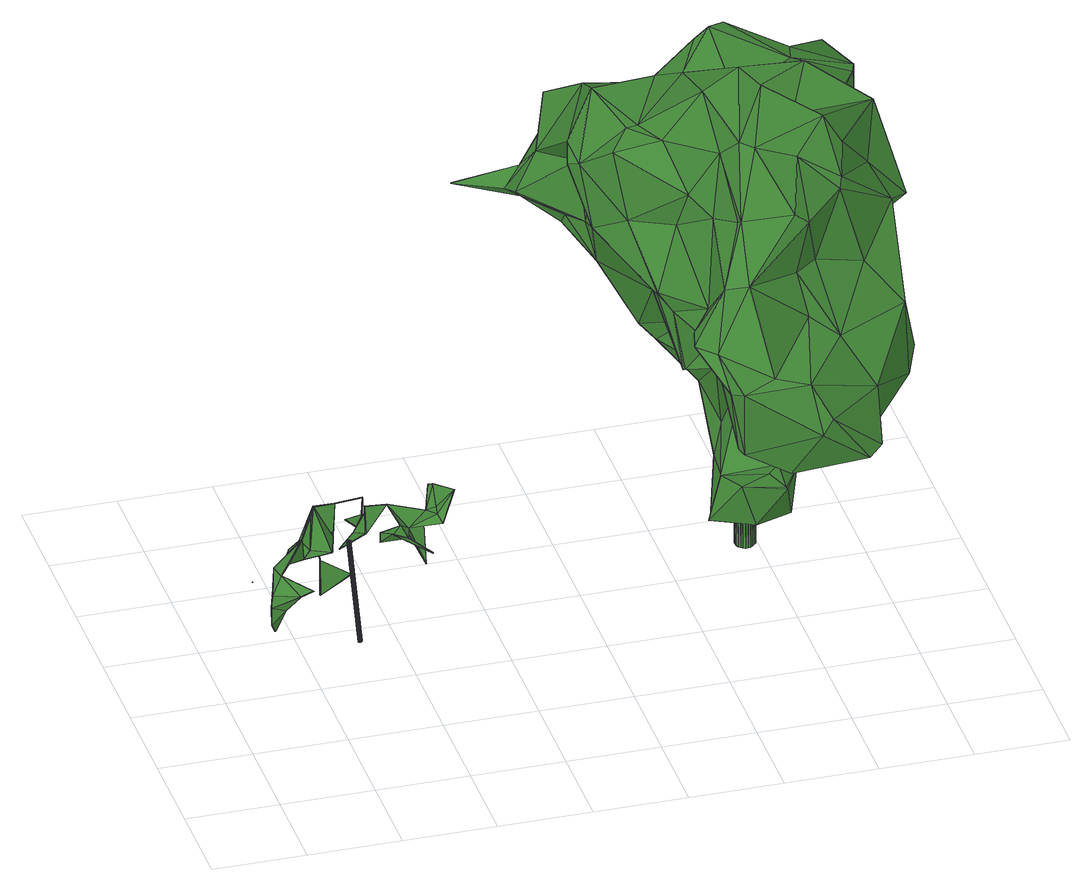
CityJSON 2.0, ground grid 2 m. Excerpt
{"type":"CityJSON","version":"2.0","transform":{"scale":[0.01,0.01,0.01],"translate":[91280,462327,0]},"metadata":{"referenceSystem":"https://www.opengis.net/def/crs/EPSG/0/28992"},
"CityObjects":{
"tree1":{"type":"SolitaryVegetationObject","attributes":{"gtid":339,"crown_width_m":3.63,"crown_median_z":2.41,"trunk_H_m":2.4,"trunk_DBH_m":0.0761,"trunk_radius_m":0.0381,"trunk_base_height_m":0.01,"original_gtid":"345"},"geometry":[{"type":"Solid","lod":"3","boundaries":[[[[0,1,2]],[[3,4,5]],[[6,7,8]],[[8,7,9]],[[10,11,12]],[[13,14,15]],[[16,15,14]],[[17,18,4]],[[19,20,21]],[[22,23,24]],[[22,25,23]],[[26,27,28]],[[26,28,29]],[[0,30,31]],[[32,6,33]],[[34,35,36]],[[34,36,37]],[[38,39,40]],[[9,21,20]],[[3,41,42]],[[5,41,3]],[[26,39,43]],[[43,44,3]],[[45,46,31]],[[47,46,45]],[[48,31,49]],[[50,51,52]],[[53,54,55]],[[8,56,57]],[[40,39,58]],[[42,43,3]],[[59,60,61]],[[62,63,0]],[[14,13,64]],[[53,65,54]],[[66,67,68]],[[69,70,71]],[[47,72,73]],[[11,54,65]],[[18,17,59]],[[74,75,40]],[[3,76,4]],[[18,59,61]],[[60,17,77]],[[60,77,33]],[[61,41,18]],[[4,18,41]],[[5,4,41]],[[78,79,80]],[[81,82,39]],[[83,25,84]],[[83,84,34]],[[48,45,31]],[[85,86,87]],[[20,70,56]],[[8,20,56]],[[34,37,83]],[[50,88,89]],[[90,45,48]],[[6,60,33]],[[36,50,37]],[[17,60,59]],[[61,91,41]],[[27,7,92]],[[93,94,71]],[[2,62,0]],[[95,96,97]],[[69,94,57]],[[98,99,35]],[[54,11,10]],[[94,69,71]],[[100,16,101]],[[15,16,100]],[[15,100,13]],[[102,103,100]],[[83,104,25]],[[7,32,92]],[[45,105,72]],[[106,98,22]],[[22,98,107]],[[66,108,67]],[[91,42,41]],[[109,110,111]],[[109,111,112]],[[23,25,113]],[[45,90,105]],[[66,10,114]],[[83,115,104]],[[9,20,8]],[[94,93,57]],[[112,103,102]],[[73,105,47]],[[66,104,24]],[[116,24,104]],[[117,9,7]],[[118,16,14]],[[32,33,119]],[[102,100,109]],[[110,103,112]],[[98,110,112]],[[69,56,70]],[[120,78,80]],[[73,72,105]],[[109,112,102]],[[67,53,55]],[[84,121,34]],[[30,63,88]],[[89,88,63]],[[87,122,85]],[[86,122,87]],[[24,84,25]],[[76,33,77]],[[76,77,4]],[[101,16,118]],[[104,115,123]],[[57,56,69]],[[93,70,20]],[[66,124,125]],[[90,48,47]],[[23,113,24]],[[113,124,24]],[[24,124,66]],[[33,44,119]],[[52,83,50]],[[37,50,83]],[[29,40,58]],[[108,126,67]],[[101,109,100]],[[126,127,125]],[[108,127,126]],[[128,126,125]],[[13,129,64]],[[129,118,64]],[[35,112,111]],[[12,130,128]],[[12,128,124]],[[20,131,93]],[[91,61,60]],[[128,125,124]],[[127,108,132]],[[50,89,51]],[[125,127,132]],[[66,125,132]],[[108,66,132]],[[45,72,47]],[[47,105,90]],[[52,115,83]],[[74,40,29]],[[2,111,110]],[[85,122,86]],[[111,2,35]],[[62,95,63]],[[95,62,96]],[[31,30,49]],[[43,27,26]],[[24,133,22]],[[25,133,24]],[[75,74,27]],[[100,134,13]],[[103,134,100]],[[49,30,1]],[[135,81,26]],[[58,39,82]],[[75,38,40]],[[78,120,32]],[[75,43,38]],[[81,39,26]],[[19,131,20]],[[12,11,130]],[[36,2,1]],[[36,35,2]],[[36,1,30]],[[50,36,30]],[[22,133,106]],[[65,130,11]],[[65,53,130]],[[67,130,53]],[[126,130,67]],[[32,120,43]],[[75,32,43]],[[52,51,123]],[[118,134,101]],[[21,6,19]],[[21,9,6]],[[43,39,38]],[[6,8,57]],[[19,6,57]],[[117,6,9]],[[82,81,135]],[[34,136,35]],[[93,71,70]],[[98,137,107]],[[35,99,112]],[[112,99,98]],[[58,82,26]],[[58,26,29]],[[82,135,26]],[[93,131,57]],[[19,57,131]],[[74,29,28]],[[74,28,27]],[[27,92,75]],[[25,66,113]],[[117,60,6]],[[49,46,48]],[[47,48,46]],[[25,104,66]],[[121,97,133]],[[52,123,115]],[[109,103,110]],[[106,110,98]],[[98,35,137]],[[14,64,118]],[[97,106,133]],[[121,95,97]],[[136,107,137]],[[31,46,0]],[[75,92,32]],[[13,134,129]],[[118,129,134]],[[42,60,43]],[[91,60,42]],[[4,77,17]],[[0,63,30]],[[24,116,84]],[[121,84,116]],[[121,116,95]],[[97,96,110]],[[110,96,2]],[[106,97,110]],[[2,96,62]],[[66,114,113]],[[12,113,114]],[[12,114,10]],[[124,113,12]],[[30,88,50]],[[89,63,116]],[[116,63,95]],[[51,89,104]],[[51,104,123]],[[116,104,89]],[[66,68,10]],[[101,134,109]],[[103,109,134]],[[49,1,46]],[[1,0,46]],[[128,130,126]],[[120,80,79]],[[32,79,78]],[[119,79,32]],[[32,7,6]],[[43,60,7]],[[60,117,7]],[[43,7,27]],[[25,136,133]],[[121,133,136]],[[121,136,34]],[[22,136,25]],[[22,107,136]],[[55,68,67]],[[54,10,68]],[[54,68,55]],[[35,136,137]],[[33,76,44]],[[3,44,76]],[[43,120,44]],[[79,44,120]],[[119,44,79]],[[138,139,140]],[[138,140,141]],[[141,140,142]],[[141,142,143]],[[140,139,144]],[[140,144,142]],[[142,144,145]],[[142,145,143]],[[144,139,146]],[[144,146,145]],[[145,146,147]],[[145,147,143]],[[146,139,148]],[[146,148,147]],[[147,148,149]],[[147,149,143]],[[148,139,150]],[[148,150,149]],[[149,150,151]],[[149,151,143]],[[150,139,152]],[[150,152,151]],[[151,152,153]],[[151,153,143]],[[152,139,154]],[[152,154,153]],[[153,154,155]],[[153,155,143]],[[154,139,156]],[[154,156,155]],[[155,156,157]],[[155,157,143]],[[156,139,158]],[[156,158,157]],[[157,158,159]],[[157,159,143]],[[158,139,160]],[[158,160,159]],[[159,160,161]],[[159,161,143]],[[160,139,162]],[[160,162,161]],[[161,162,163]],[[161,163,143]],[[162,139,164]],[[162,164,163]],[[163,164,165]],[[163,165,143]],[[164,139,166]],[[164,166,165]],[[165,166,167]],[[165,167,143]],[[166,139,168]],[[166,168,167]],[[167,168,169]],[[167,169,143]],[[168,139,170]],[[168,170,169]],[[170,139,171]],[[170,171,169]],[[169,171,172]],[[169,172,143]],[[171,139,173]],[[171,173,172]],[[172,173,174]],[[172,174,143]],[[173,139,175]],[[173,175,174]],[[174,175,176]],[[174,176,143]],[[175,139,177]],[[175,177,176]],[[176,177,178]],[[176,178,143]],[[177,139,179]],[[177,179,178]],[[178,179,180]],[[178,180,143]],[[179,139,181]],[[179,181,180]],[[181,139,182]],[[181,182,180]],[[180,182,183]],[[180,183,143]],[[182,139,184]],[[182,184,183]],[[183,184,185]],[[183,185,143]],[[184,139,138]],[[184,138,185]],[[185,138,141]],[[185,141,143]]]]}]},
"tree2":{"type":"SolitaryVegetationObject","attributes":{"gtid":220,"crown_width_m":8.85,"crown_median_z":6.86,"trunk_H_m":6.85,"trunk_DBH_m":0.423,"trunk_radius_m":0.212,"trunk_base_height_m":0.01,"original_gtid":"225"},"geometry":[{"type":"Solid","lod":"3","boundaries":[[[[186,187,188]],[[189,190,191]],[[192,189,193]],[[194,195,196]],[[197,198,199]],[[200,201,202]],[[203,204,205]],[[206,207,208]],[[209,210,211]],[[212,213,214]],[[215,216,217]],[[218,219,220]],[[221,222,215]],[[205,223,224]],[[225,226,227]],[[227,228,225]],[[229,223,205]],[[230,231,199]],[[199,231,232]],[[209,233,210]],[[198,234,230]],[[235,236,237]],[[238,239,240]],[[241,242,243]],[[244,245,246]],[[247,248,249]],[[250,251,252]],[[216,215,222]],[[253,254,255]],[[236,254,253]],[[256,225,257]],[[258,259,239]],[[238,258,239]],[[201,260,261]],[[191,255,254]],[[191,254,236]],[[221,215,262]],[[258,238,224]],[[263,264,261]],[[265,260,266]],[[260,201,200]],[[237,236,267]],[[263,261,260]],[[268,201,261]],[[268,269,201]],[[228,227,193]],[[193,227,192]],[[270,271,272]],[[241,273,274]],[[275,276,277]],[[224,238,278]],[[279,280,250]],[[281,206,282]],[[283,267,222]],[[284,285,249]],[[247,285,286]],[[203,212,214]],[[280,287,250]],[[288,289,290]],[[291,292,293]],[[195,233,209]],[[207,294,295]],[[296,240,239]],[[238,240,278]],[[252,275,250]],[[297,270,298]],[[299,300,301]],[[247,286,259]],[[239,286,296]],[[239,259,286]],[[273,297,274]],[[302,303,304]],[[283,237,267]],[[277,305,306]],[[251,305,277]],[[279,307,308]],[[277,307,279]],[[309,310,311]],[[246,245,312]],[[304,303,313]],[[314,312,245]],[[257,225,315]],[[277,279,275]],[[247,316,248]],[[317,318,314]],[[319,299,301]],[[225,256,226]],[[223,320,224]],[[217,262,215]],[[304,321,322]],[[230,323,249]],[[324,202,269]],[[269,202,201]],[[325,326,327]],[[324,326,325]],[[224,278,203]],[[224,203,205]],[[288,305,251]],[[328,208,329]],[[328,329,322]],[[207,295,235]],[[210,257,211]],[[256,257,210]],[[330,331,332]],[[330,332,333]],[[236,222,267]],[[278,240,203]],[[288,290,334]],[[335,200,336]],[[335,336,337]],[[338,339,340]],[[306,341,277]],[[273,342,297]],[[270,297,342]],[[343,282,213]],[[344,204,345]],[[216,346,217]],[[187,186,347]],[[340,348,338]],[[349,350,337]],[[343,351,281]],[[352,227,226]],[[352,192,227]],[[339,314,245]],[[247,259,316]],[[353,314,318]],[[209,354,195]],[[346,195,354]],[[288,302,289]],[[269,355,324]],[[356,357,358]],[[235,295,359]],[[356,358,348]],[[224,320,258]],[[334,290,306]],[[193,318,317]],[[193,317,228]],[[235,359,236]],[[226,360,361]],[[250,275,279]],[[362,255,191]],[[191,363,362]],[[308,313,303]],[[364,211,365]],[[366,361,367]],[[226,361,366]],[[334,306,305]],[[229,204,344]],[[280,279,308]],[[302,287,303]],[[251,287,302]],[[277,276,252]],[[195,362,233]],[[338,348,368]],[[369,282,328]],[[356,370,357]],[[261,264,268]],[[355,358,357]],[[368,268,364]],[[364,371,368]],[[199,372,197]],[[257,315,373]],[[217,350,349]],[[217,349,262]],[[363,374,362]],[[217,346,332]],[[375,320,376]],[[375,258,320]],[[226,377,352]],[[190,363,191]],[[226,256,360]],[[263,260,378]],[[191,236,359]],[[247,249,285]],[[211,354,209]],[[379,380,312]],[[379,312,353]],[[332,265,381]],[[266,381,265]],[[332,346,333]],[[200,202,325]],[[202,324,325]],[[379,353,372]],[[382,264,378]],[[302,304,289]],[[274,297,242]],[[272,298,270]],[[272,223,298]],[[244,383,384]],[[327,385,241]],[[190,374,363]],[[361,233,374]],[[361,374,386]],[[288,334,305]],[[219,387,220]],[[190,352,377]],[[295,198,388]],[[256,210,233]],[[358,368,348]],[[325,327,293]],[[389,384,383]],[[389,383,273]],[[191,359,189]],[[208,341,329]],[[390,216,391]],[[192,392,189]],[[352,392,192]],[[229,393,223]],[[223,272,320]],[[253,222,236]],[[283,307,277]],[[341,283,277]],[[338,228,339]],[[233,360,256]],[[216,394,395]],[[244,340,245]],[[348,340,356]],[[203,240,396]],[[218,313,308]],[[298,243,242]],[[275,252,276]],[[206,294,207]],[[231,230,248]],[[246,188,397]],[[398,399,393]],[[398,387,399]],[[232,231,248]],[[330,400,382]],[[397,188,187]],[[232,188,380]],[[186,188,232]],[[401,319,309]],[[232,248,316]],[[309,301,402]],[[290,403,404]],[[290,289,403]],[[320,272,271]],[[319,405,299]],[[326,385,327]],[[326,406,385]],[[271,347,376]],[[251,250,287]],[[280,303,287]],[[288,251,302]],[[214,213,345]],[[214,204,203]],[[208,328,206]],[[213,282,345]],[[265,378,260]],[[359,295,388]],[[359,388,189]],[[205,204,229]],[[230,199,198]],[[331,378,265]],[[269,407,355]],[[345,204,214]],[[364,264,400]],[[268,264,364]],[[350,408,409]],[[266,409,408]],[[354,333,346]],[[251,277,252]],[[246,397,383]],[[343,281,282]],[[345,398,344]],[[344,398,393]],[[303,280,308]],[[193,410,318]],[[393,229,344]],[[398,369,220]],[[189,410,193]],[[405,411,299]],[[318,410,353]],[[307,283,222]],[[307,222,221]],[[274,242,241]],[[208,237,283]],[[400,333,412]],[[220,387,398]],[[332,331,265]],[[293,292,311]],[[413,414,284]],[[313,321,304]],[[340,244,370]],[[266,260,409]],[[335,409,260]],[[366,367,374]],[[386,374,367]],[[223,393,415]],[[367,361,386]],[[291,327,241]],[[291,241,243]],[[380,188,312]],[[416,316,259]],[[233,362,374]],[[255,196,253]],[[296,414,413]],[[298,242,297]],[[270,347,271]],[[399,387,411]],[[293,327,291]],[[220,313,218]],[[390,391,417]],[[337,350,335]],[[325,311,200]],[[293,311,325]],[[228,315,225]],[[339,228,317]],[[418,294,206]],[[208,207,237]],[[207,235,237]],[[233,361,360]],[[241,385,384]],[[384,385,406]],[[219,419,349]],[[218,419,219]],[[337,336,310]],[[400,330,333]],[[419,221,262]],[[349,419,262]],[[263,378,264]],[[226,366,377]],[[351,284,281]],[[413,284,351]],[[249,323,284]],[[399,411,420]],[[310,336,200]],[[418,206,281]],[[244,246,383]],[[401,292,415]],[[337,299,349]],[[410,372,353]],[[338,368,373]],[[255,194,196]],[[308,421,218]],[[419,218,421]],[[248,230,249]],[[421,422,419]],[[404,322,306]],[[404,306,290]],[[307,221,422]],[[212,423,213]],[[419,422,221]],[[410,197,372]],[[285,414,286]],[[296,286,414]],[[307,422,308]],[[421,308,422]],[[211,424,354]],[[333,354,424]],[[413,351,296]],[[423,351,343]],[[423,343,213]],[[375,416,258]],[[282,206,328]],[[304,403,289]],[[322,403,304]],[[322,404,403]],[[423,296,351]],[[341,208,283]],[[310,200,311]],[[365,257,373]],[[339,245,340]],[[338,315,228]],[[340,370,356]],[[371,373,368]],[[384,370,244]],[[219,411,387]],[[296,396,240]],[[223,415,298]],[[243,298,415]],[[309,292,401]],[[347,186,376]],[[186,375,376]],[[271,376,320]],[[299,411,219]],[[349,299,219]],[[243,415,291]],[[311,292,309]],[[401,415,393]],[[399,401,393]],[[264,382,400]],[[417,253,425]],[[405,420,411]],[[364,373,371]],[[364,365,373]],[[416,186,316]],[[395,390,425]],[[299,337,310]],[[365,211,257]],[[301,300,402]],[[315,426,373]],[[338,373,426]],[[315,338,426]],[[417,425,390]],[[194,362,195]],[[186,232,316]],[[420,405,399]],[[399,405,401]],[[401,405,319]],[[190,377,374]],[[253,417,222]],[[197,388,198]],[[188,246,312]],[[255,362,194]],[[395,425,253]],[[400,412,364]],[[232,380,379]],[[199,232,379]],[[317,314,339]],[[234,198,418]],[[281,234,418]],[[384,389,241]],[[273,241,389]],[[281,284,323]],[[398,345,369]],[[345,282,369]],[[259,258,416]],[[379,372,199]],[[326,357,406]],[[384,357,370]],[[384,406,357]],[[368,407,268]],[[268,407,269]],[[186,416,375]],[[415,292,291]],[[319,301,309]],[[322,329,306]],[[306,329,341]],[[309,427,299]],[[300,299,427]],[[300,427,309]],[[309,299,310]],[[353,312,314]],[[330,382,378]],[[330,378,331]],[[410,388,197]],[[410,189,388]],[[397,187,342]],[[347,342,187]],[[347,270,342]],[[273,383,397]],[[397,342,273]],[[295,294,198]],[[198,294,418]],[[374,377,366]],[[368,358,407]],[[394,390,395]],[[216,390,394]],[[346,216,196]],[[346,196,195]],[[234,323,230]],[[364,412,211]],[[424,412,333]],[[424,211,412]],[[309,402,300]],[[284,414,285]],[[281,323,234]],[[395,253,196]],[[358,355,407]],[[395,196,216]],[[313,220,321]],[[328,322,321]],[[328,321,369]],[[369,321,220]],[[222,391,216]],[[222,417,391]],[[324,357,326]],[[355,357,324]],[[296,423,396]],[[212,203,396]],[[423,212,396]],[[189,392,190]],[[352,190,392]],[[335,260,200]],[[350,409,335]],[[408,381,266]],[[217,332,381]],[[217,381,350]],[[408,350,381]],[[428,429,430]],[[428,430,431]],[[431,430,432]],[[431,432,433]],[[430,429,434]],[[430,434,432]],[[432,434,435]],[[432,435,433]],[[434,429,436]],[[434,436,435]],[[435,436,437]],[[435,437,433]],[[436,429,438]],[[436,438,437]],[[437,438,439]],[[437,439,433]],[[438,429,440]],[[438,440,439]],[[439,440,441]],[[439,441,433]],[[440,429,442]],[[440,442,441]],[[441,442,443]],[[441,443,433]],[[442,429,444]],[[442,444,443]],[[443,444,445]],[[443,445,433]],[[444,429,446]],[[444,446,445]],[[445,446,447]],[[445,447,433]],[[446,429,448]],[[446,448,447]],[[447,448,449]],[[447,449,433]],[[448,429,450]],[[448,450,449]],[[449,450,451]],[[449,451,433]],[[450,429,452]],[[450,452,451]],[[451,452,453]],[[451,453,433]],[[452,429,454]],[[452,454,453]],[[453,454,455]],[[453,455,433]],[[454,429,456]],[[454,456,455]],[[455,456,457]],[[455,457,433]],[[456,429,458]],[[456,458,457]],[[457,458,459]],[[457,459,433]],[[458,429,460]],[[458,460,459]],[[459,460,461]],[[459,461,433]],[[460,429,462]],[[460,462,461]],[[461,462,463]],[[461,463,433]],[[462,429,464]],[[462,464,463]],[[463,464,465]],[[463,465,433]],[[464,429,466]],[[464,466,465]],[[465,466,467]],[[465,467,433]],[[466,429,468]],[[466,468,467]],[[467,468,469]],[[467,469,433]],[[468,429,470]],[[468,470,469]],[[469,470,471]],[[469,471,433]],[[470,429,472]],[[470,472,471]],[[471,472,473]],[[471,473,433]],[[472,429,474]],[[472,474,473]],[[473,474,475]],[[473,475,433]],[[474,429,476]],[[474,476,475]],[[475,476,477]],[[475,477,433]],[[476,429,428]],[[476,428,477]],[[477,428,431]],[[477,431,433]]]]}]}
},
"vertices":[
[249,581,200],[248,582,200],[272,565,252],[506,575,236],[535,631,261],[539,607,292],[413,665,243],[413,664,244],[371,681,235],[371,683,236],[100,409,233],[87,371,229],[101,408,234],[272,476,346],[285,444,345],[286,443,346],[286,444,344],[503,678,268],[511,667,274],[421,724,192],[385,732,187],[421,724,194],[217,533,335],[180,473,316],[181,473,314],[180,474,315],[420,528,245],[419,584,241],[397,557,238],[385,524,263],[247,580,200],[251,588,183],[441,620,205],[476,630,212],[199,558,259],[234,583,319],[200,559,258],[175,556,241],[397,557,236],[419,527,244],[366,548,231],[538,607,293],[500,596,247],[439,595,225],[474,607,220],[252,586,102],[252,589,183],[313,578,147],[251,588,102],[251,590,183],[175,555,240],[163,506,239],[141,496,228],[75,320,221],[94,368,175],[96,368,174],[371,675,175],[373,674,175],[384,523,262],[503,677,269],[486,633,237],[510,667,275],[258,518,244],[257,518,243],[271,476,345],[74,321,221],[126,430,264],[120,375,215],[102,408,233],[316,669,152],[356,712,158],[315,670,151],[314,576,147],[315,577,147],[376,582,233],[377,582,232],[505,620,248],[488,633,236],[466,561,155],[466,562,156],[467,561,156],[460,491,225],[460,489,225],[163,506,241],[195,512,243],[102,560,175],[102,558,175],[101,559,175],[214,531,247],[195,512,241],[252,587,101],[504,620,250],[419,584,239],[356,712,156],[316,670,150],[257,517,245],[271,565,253],[235,581,319],[226,550,339],[235,582,320],[312,492,341],[312,492,339],[326,538,352],[325,537,352],[163,505,240],[314,577,146],[226,550,337],[217,534,336],[150,370,244],[326,537,351],[282,587,314],[282,588,313],[282,589,315],[111,438,280],[111,438,278],[142,495,228],[195,511,242],[413,665,245],[272,476,344],[462,614,206],[466,561,157],[214,530,249],[102,559,176],[142,496,226],[125,429,264],[173,362,261],[149,369,245],[174,361,260],[149,370,246],[272,477,345],[89,370,229],[385,730,186],[173,363,260],[218,534,334],[311,493,340],[461,490,226],[216,534,335],[225,550,338],[329,552,1],[325,552,1],[329,553,1],[306,556,241],[306,557,241],[302,556,241],[328,554,1],[305,558,241],[328,555,1],[305,559,241],[327,555,1],[304,559,241],[326,556,1],[303,560,241],[325,556,1],[302,560,241],[324,556,1],[301,560,241],[323,555,1],[300,559,241],[322,555,1],[299,559,241],[322,554,1],[299,558,241],[321,553,1],[298,557,241],[321,552,1],[298,556,241],[321,551,1],[298,555,241],[322,550,1],[299,554,241],[322,549,1],[323,549,1],[300,553,241],[324,548,1],[301,552,241],[325,548,1],[302,552,241],[326,548,1],[303,552,241],[327,549,1],[304,553,241],[328,549,1],[328,550,1],[305,554,241],[329,551,1],[305,555,241],
[1064,279,881],[1163,289,1030],[1076,381,973],[868,751,772],[898,908,687],[907,854,625],[829,795,904],[845,763,920],[978,1014,656],[994,1157,622],[1043,1011,615],[954,567,713],[976,534,685],[1017,418,754],[1451,915,749],[1422,1038,889],[1448,937,896],[1288,227,503],[1416,349,572],[1418,347,574],[1194,508,534],[1051,584,516],[1083,595,500],[1003,1200,639],[979,1176,803],[1072,1158,811],[1268,257,511],[1265,324,532],[1286,293,512],[1216,891,437],[1180,907,476],[1241,920,455],[1188,639,473],[1290,780,561],[1215,583,515],[1190,837,419],[1034,794,461],[1409,343,748],[1310,198,652],[921,1009,952],[821,1001,813],[843,847,924],[906,892,1013],[1450,422,591],[993,346,727],[964,337,754],[1017,298,871],[915,1164,699],[1040,371,715],[1049,675,566],[984,816,485],[1012,784,463],[1189,98,654],[1167,94,621],[1272,122,535],[1415,602,1074],[1378,513,986],[1466,537,881],[1146,647,1170],[1070,645,1125],[1094,461,1110],[996,175,699],[955,299,745],[996,296,722],[1177,703,147],[1160,610,205],[1106,687,148],[977,886,565],[960,892,574],[940,923,595],[869,1115,876],[995,1013,926],[1149,124,727],[1012,131,720],[1411,1066,703],[1378,1096,862],[1254,896,437],[1352,1130,821],[1335,1124,829],[1392,1128,590],[1394,1117,587],[1012,787,461],[1296,1059,891],[1405,945,1011],[1285,386,1014],[1222,350,878],[1334,381,837],[1270,461,1145],[1307,451,1083],[1175,705,150],[1106,689,151],[1100,668,242],[1303,142,549],[1236,698,195],[1241,668,206],[1143,368,611],[1219,434,541],[1086,732,382],[1034,273,707],[1011,173,569],[1018,154,565],[1223,630,219],[1122,430,215],[1173,378,323],[1088,419,318],[1390,645,907],[1336,663,883],[1408,766,920],[1000,527,547],[996,528,546],[1112,135,516],[1293,406,1029],[1421,484,908],[1296,788,583],[1192,635,629],[1266,620,613],[1200,451,218],[1239,576,267],[1223,489,297],[1034,465,219],[1069,508,294],[1149,760,382],[1250,681,321],[1267,744,789],[1374,847,699],[1399,802,896],[1069,516,1056],[1225,630,326],[990,663,1012],[1009,900,1005],[994,265,740],[937,742,1003],[895,694,979],[1372,620,639],[1250,261,745],[1207,519,311],[1180,471,324],[1009,314,715],[1434,813,1027],[1432,805,925],[1426,790,1025],[1412,723,935],[1198,509,532],[1158,631,468],[1286,975,682],[1329,1034,623],[1303,1023,589],[1162,983,693],[1031,464,221],[1415,929,710],[1407,889,697],[1368,892,618],[1037,884,1025],[961,741,1007],[1073,803,1075],[1112,655,326],[1205,422,1082],[1205,380,544],[1448,424,589],[1325,423,576],[1112,1053,600],[1192,288,1008],[1118,881,1100],[1310,836,511],[1351,952,602],[1101,219,569],[886,920,827],[1017,564,937],[1083,1134,657],[1309,846,1071],[1150,882,1124],[1297,797,1076],[1186,901,1117],[976,682,647],[858,1074,825],[793,1025,769],[875,1003,634],[877,985,661],[1227,1041,886],[1085,995,900],[759,1015,725],[673,1107,697],[1207,955,992],[1222,468,549],[1159,720,1058],[1222,1029,886],[1002,600,847],[1084,995,904],[794,1016,701],[1196,305,773],[1174,318,874],[782,1013,714],[1382,1051,677],[1049,495,917],[1075,405,957],[1306,1024,588],[1351,1031,786],[1181,606,1145],[1289,667,1148],[1382,696,1048],[675,1110,697],[1340,603,624],[954,568,709],[1237,571,1088],[1173,823,676],[1195,864,467],[907,885,809],[1398,485,659],[1258,899,625],[1096,975,648],[1227,158,520],[1119,433,1110],[1318,509,596],[1408,624,639],[1284,1040,841],[1306,565,748],[1231,608,707],[1171,380,326],[1152,443,323],[1417,656,646],[1378,697,1049],[1265,934,1001],[1369,1038,613],[1377,1030,623],[920,671,828],[1419,655,643],[1131,972,774],[1069,204,565],[1038,192,568],[1347,517,810],[1083,155,734],[1122,753,623],[1126,557,647],[1249,836,459],[1421,655,645],[1186,807,422],[1187,808,418],[1212,245,537],[1072,1071,678],[991,860,687],[1011,899,1002],[1155,779,672],[1196,703,1],[1175,702,1],[1195,708,2],[1184,680,686],[1183,685,686],[1162,679,686],[1193,713,2],[1180,690,687],[1190,717,2],[1177,694,687],[1185,721,2],[1172,697,687],[1180,723,2],[1167,699,687],[1174,723,2],[1162,700,687],[1169,722,2],[1156,699,686],[1164,720,1],[1151,697,686],[1160,716,1],[1147,693,686],[1156,712,1],[1144,689,686],[1154,707,1],[1142,684,686],[1154,701,1],[1141,678,685],[1155,696,0],[1142,673,685],[1157,691,0],[1144,668,685],[1161,686,0],[1148,663,685],[1165,683,0],[1152,660,685],[1170,681,0],[1158,658,685],[1176,681,0],[1163,658,685],[1181,682,0],[1169,659,685],[1186,684,1],[1174,661,685],[1190,688,1],[1178,664,686],[1194,692,1],[1181,669,686],[1196,697,1],[1183,674,686]
]}
